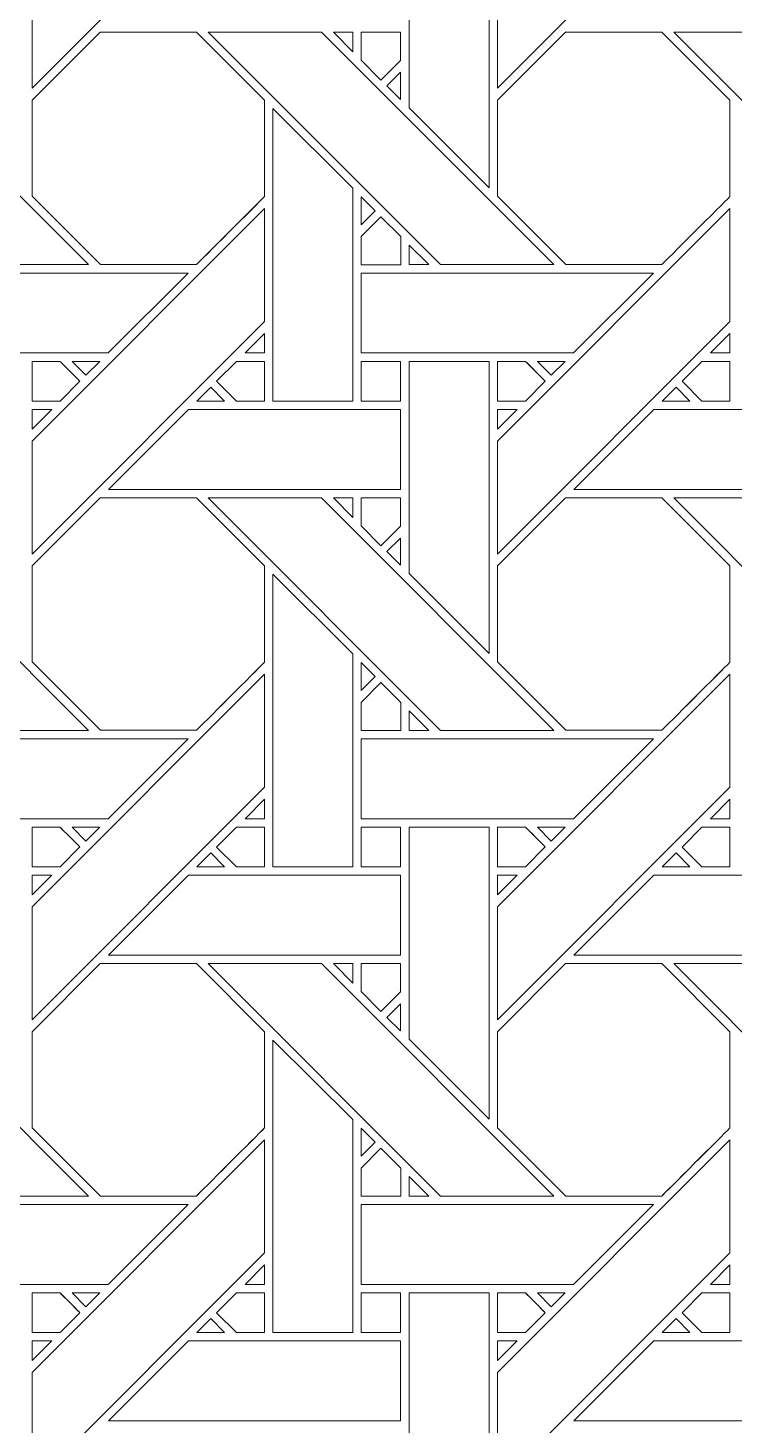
# Model space of a CAD drawing. Header units: inches. Extents: x 6.4 to 18.4, y 3.1 to 15.1.
# Drawn here: x 7.868 to 9.308, y 8.866 to 11.712 of the extents above; entities that cross this region are included whole.
import ezdxf

# ---------------------------------------------------------------- set-up
doc = ezdxf.new("R2010")
doc.units = ezdxf.units.IN
doc.header["$MEASUREMENT"] = 0
doc.layers.add('Design', color=7, linetype='Continuous', lineweight=0)

msp = doc.modelspace()

# ---------------------------------------------------------------- linework, layer by layer
at = {"layer": 'Design'}
for points, knots in [([(18.3821, 15.0948), (18.3821, 15.0948), (6.3829, 15.0948), (6.3829, 15.0948), (6.3829, 15.0948), (6.3829, 3.0948), (6.3829, 3.0948), (6.3829, 3.0948), (18.3829, 3.0948), (18.3829, 3.0948), (18.3829, 3.0948), (18.3829, 15.0948), (18.3829, 15.0948), (18.3829, 15.0948), (18.3821, 15.0948), (18.3821, 15.0948)], [0, 0, 0, 0, 1, 1, 1, 2, 2, 2, 3, 3, 3, 4, 4, 4, 5, 5, 5, 5]), ([(17.6485, 14.3611), (17.6485, 14.3611), (7.1165, 14.3611), (7.1165, 14.3611), (7.1165, 14.3611), (7.1165, 3.8284), (7.1165, 3.8284), (7.1165, 3.8284), (17.6492, 3.8284), (17.6492, 3.8284), (17.6492, 3.8284), (17.6492, 14.3611), (17.6492, 14.3611), (17.6492, 14.3611), (17.6485, 14.3611), (17.6485, 14.3611)], [0, 0, 0, 0, 1, 1, 1, 2, 2, 2, 3, 3, 3, 4, 4, 4, 5, 5, 5, 5]), ([(7.8768, 11.8193), (7.8768, 11.8193), (8.3504, 12.2929), (8.3504, 12.2929), (8.3504, 12.2929), (8.3504, 12.0628), (8.3504, 12.0628), (8.3504, 12.0628), (7.8768, 11.5892), (7.8768, 11.5892), (7.8768, 11.5892), (7.8768, 11.8193), (7.8768, 11.8193)], [0, 0, 0, 0, 1, 1, 1, 2, 2, 2, 3, 3, 3, 4, 4, 4, 4]), ([(8.8255, 11.8193), (8.8255, 11.8193), (9.2992, 12.2929), (9.2992, 12.2929), (9.2992, 12.2929), (9.2992, 12.0628), (9.2992, 12.0628), (9.2992, 12.0628), (8.8255, 11.5892), (8.8255, 11.5892), (8.8255, 11.5892), (8.8255, 11.8193), (8.8255, 11.8193)], [0, 0, 0, 0, 1, 1, 1, 2, 2, 2, 3, 3, 3, 4, 4, 4, 4]), ([(8.8083, 11.9814), (8.8083, 11.9814), (8.8083, 11.3863), (8.8083, 11.3863), (8.8083, 11.3863), (8.6454, 11.5492), (8.6454, 11.5492), (8.6454, 11.5492), (8.6454, 11.9814), (8.6454, 11.9814), (8.6454, 11.9814), (8.8083, 11.9814), (8.8083, 11.9814)], [0, 0, 0, 0, 1, 1, 1, 2, 2, 2, 3, 3, 3, 4, 4, 4, 4]), ([(7.5181, 11.7035), (7.5181, 11.7035), (7.9918, 11.2299), (7.9918, 11.2299), (7.9918, 11.2299), (7.7607, 11.2299), (7.7607, 11.2299), (7.7607, 11.2299), (7.2872, 11.7035), (7.2872, 11.7035), (7.2872, 11.7035), (7.5181, 11.7035), (7.5181, 11.7035)], [0, 0, 0, 0, 1, 1, 1, 2, 2, 2, 3, 3, 3, 4, 4, 4, 4]), ([(8.0154, 11.7035), (8.0154, 11.7035), (8.2116, 11.7035), (8.2116, 11.7035), (8.2116, 11.7035), (8.3504, 11.5648), (8.3504, 11.5648), (8.3504, 11.5648), (8.3504, 11.3686), (8.3504, 11.3686), (8.3326, 11.3507), (8.2207, 11.2389), (8.2117, 11.2299), (8.2117, 11.2299), (8.016, 11.2299), (8.016, 11.2299), (8.016, 11.2299), (7.8767, 11.3691), (7.8767, 11.3691), (7.8767, 11.3691), (7.8767, 11.5648), (7.8767, 11.5648), (7.8767, 11.5648), (8.0154, 11.7035), (8.0154, 11.7035)], [0, 0, 0, 0, 1, 1, 1, 2, 2, 2, 3, 3, 3, 4, 4, 4, 5, 5, 5, 6, 6, 6, 7, 7, 7, 8, 8, 8, 8]), ([(7.8767, 11.5648), (7.8767, 11.5648), (8.0154, 11.7035), (8.0154, 11.7035), (8.0154, 11.7035), (8.2116, 11.7035), (8.2116, 11.7035), (8.2116, 11.7035), (8.3504, 11.5648), (8.3504, 11.5648), (8.3504, 11.5648), (8.3504, 11.3686), (8.3504, 11.3686), (8.3323, 11.3504), (8.2204, 11.2387), (8.2117, 11.2299), (8.2117, 11.2299), (8.016, 11.2299), (8.016, 11.2299), (8.016, 11.2299), (7.8767, 11.3691), (7.8767, 11.3691), (7.8767, 11.3691), (7.8767, 11.5648), (7.8767, 11.5648)], [0, 0, 0, 0, 1, 1, 1, 2, 2, 2, 3, 3, 3, 4, 4, 4, 5, 5, 5, 6, 6, 6, 7, 7, 7, 8, 8, 8, 8]), ([(8.4669, 11.7035), (8.4669, 11.7035), (8.9405, 11.2299), (8.9405, 11.2299), (8.9405, 11.2299), (8.7095, 11.2299), (8.7095, 11.2299), (8.7095, 11.2299), (8.2359, 11.7035), (8.2359, 11.7035), (8.2359, 11.7035), (8.4669, 11.7035), (8.4669, 11.7035)], [0, 0, 0, 0, 1, 1, 1, 2, 2, 2, 3, 3, 3, 4, 4, 4, 4]), ([(8.5304, 11.7035), (8.5304, 11.7035), (8.5304, 11.6637), (8.5304, 11.6637), (8.5304, 11.6637), (8.491, 11.7035), (8.491, 11.7035), (8.491, 11.7035), (8.5304, 11.7035), (8.5304, 11.7035)], [0, 0, 0, 0, 1, 1, 1, 2, 2, 2, 3, 3, 3, 3]), ([(8.6278, 11.7035), (8.6278, 11.7035), (8.6278, 11.6459), (8.6278, 11.6459), (8.6278, 11.6459), (8.5879, 11.606), (8.5879, 11.606), (8.5879, 11.606), (8.5476, 11.6463), (8.5476, 11.6463), (8.5476, 11.6463), (8.5476, 11.7035), (8.5476, 11.7035), (8.5476, 11.7035), (8.6278, 11.7035), (8.6278, 11.7035)], [0, 0, 0, 0, 1, 1, 1, 2, 2, 2, 3, 3, 3, 4, 4, 4, 5, 5, 5, 5]), ([(8.5879, 11.606), (8.5879, 11.606), (8.5476, 11.6463), (8.5476, 11.6463), (8.5476, 11.6463), (8.5476, 11.7035), (8.5476, 11.7035), (8.5476, 11.7035), (8.6278, 11.7035), (8.6278, 11.7035), (8.6278, 11.7035), (8.6278, 11.6459), (8.6278, 11.6459), (8.6278, 11.6459), (8.5879, 11.606), (8.5879, 11.606)], [0, 0, 0, 0, 1, 1, 1, 2, 2, 2, 3, 3, 3, 4, 4, 4, 5, 5, 5, 5]), ([(8.9642, 11.7035), (8.9642, 11.7035), (9.1604, 11.7035), (9.1604, 11.7035), (9.1604, 11.7035), (9.2991, 11.5648), (9.2991, 11.5648), (9.2991, 11.5648), (9.2991, 11.3686), (9.2991, 11.3686), (9.2813, 11.3507), (9.1694, 11.2389), (9.1604, 11.2299), (9.1604, 11.2299), (8.9647, 11.2299), (8.9647, 11.2299), (8.9647, 11.2299), (8.8255, 11.3691), (8.8255, 11.3691), (8.8255, 11.3691), (8.8255, 11.5648), (8.8255, 11.5648), (8.8255, 11.5648), (8.9642, 11.7035), (8.9642, 11.7035)], [0, 0, 0, 0, 1, 1, 1, 2, 2, 2, 3, 3, 3, 4, 4, 4, 5, 5, 5, 6, 6, 6, 7, 7, 7, 8, 8, 8, 8]), ([(8.8255, 11.5648), (8.8255, 11.5648), (8.9642, 11.7035), (8.9642, 11.7035), (8.9642, 11.7035), (9.1604, 11.7035), (9.1604, 11.7035), (9.1604, 11.7035), (9.2991, 11.5648), (9.2991, 11.5648), (9.2991, 11.5648), (9.2991, 11.3686), (9.2991, 11.3686), (9.2813, 11.3507), (9.1694, 11.2389), (9.1604, 11.2299), (9.1604, 11.2299), (8.9647, 11.2299), (8.9647, 11.2299), (8.9647, 11.2299), (8.8255, 11.3691), (8.8255, 11.3691), (8.8255, 11.3691), (8.8255, 11.5648), (8.8255, 11.5648)], [0, 0, 0, 0, 1, 1, 1, 2, 2, 2, 3, 3, 3, 4, 4, 4, 5, 5, 5, 6, 6, 6, 7, 7, 7, 8, 8, 8, 8]), ([(9.4156, 11.7035), (9.4156, 11.7035), (9.8892, 11.2299), (9.8892, 11.2299), (9.8892, 11.2299), (9.6582, 11.2299), (9.6582, 11.2299), (9.6582, 11.2299), (9.1846, 11.7035), (9.1846, 11.7035), (9.1846, 11.7035), (9.4156, 11.7035), (9.4156, 11.7035)], [0, 0, 0, 0, 1, 1, 1, 2, 2, 2, 3, 3, 3, 4, 4, 4, 4]), ([(8.6279, 11.6217), (8.6279, 11.6217), (8.6279, 11.5665), (8.6279, 11.5665), (8.6279, 11.5665), (8.6001, 11.5939), (8.6001, 11.5939), (8.6001, 11.5939), (8.6279, 11.6217), (8.6279, 11.6217)], [0, 0, 0, 0, 1, 1, 1, 2, 2, 2, 3, 3, 3, 3]), ([(8.5303, 11.3856), (8.5303, 11.3856), (8.5303, 10.9519), (8.5303, 10.9519), (8.5303, 10.9519), (8.3676, 10.9519), (8.3676, 10.9519), (8.3676, 10.9519), (8.3676, 11.5477), (8.3676, 11.5477), (8.3676, 11.5477), (8.5303, 11.3856), (8.5303, 11.3856)], [0, 0, 0, 0, 1, 1, 1, 2, 2, 2, 3, 3, 3, 4, 4, 4, 4]), ([(8.5476, 11.3113), (8.5476, 11.3113), (8.5476, 11.3681), (8.5476, 11.3681), (8.5476, 11.3681), (8.5758, 11.3395), (8.5758, 11.3395), (8.5758, 11.3395), (8.5476, 11.3113), (8.5476, 11.3113)], [0, 0, 0, 0, 1, 1, 1, 2, 2, 2, 3, 3, 3, 3]), ([(7.8768, 10.8705), (7.8768, 10.8705), (8.3504, 11.3441), (8.3504, 11.3441), (8.3504, 11.3441), (8.3504, 11.1141), (8.3504, 11.1141), (8.3504, 11.1141), (7.8768, 10.6404), (7.8768, 10.6404), (7.8768, 10.6404), (7.8768, 10.8705), (7.8768, 10.8705)], [0, 0, 0, 0, 1, 1, 1, 2, 2, 2, 3, 3, 3, 4, 4, 4, 4]), ([(8.8255, 10.8705), (8.8255, 10.8705), (9.2992, 11.3441), (9.2992, 11.3441), (9.2992, 11.3441), (9.2992, 11.1141), (9.2992, 11.1141), (9.2992, 11.1141), (8.8255, 10.6404), (8.8255, 10.6404), (8.8255, 10.6404), (8.8255, 10.8705), (8.8255, 10.8705)], [0, 0, 0, 0, 1, 1, 1, 2, 2, 2, 3, 3, 3, 4, 4, 4, 4]), ([(8.5476, 11.2297), (8.5476, 11.2297), (8.5476, 11.2869), (8.5476, 11.2869), (8.5476, 11.2869), (8.5879, 11.3273), (8.5879, 11.3273), (8.5879, 11.3273), (8.6282, 11.287), (8.6282, 11.287), (8.6282, 11.287), (8.6282, 11.2297), (8.6282, 11.2297), (8.6282, 11.2297), (8.5476, 11.2297), (8.5476, 11.2297)], [0, 0, 0, 0, 1, 1, 1, 2, 2, 2, 3, 3, 3, 4, 4, 4, 5, 5, 5, 5]), ([(8.5879, 11.3273), (8.5879, 11.3273), (8.6282, 11.287), (8.6282, 11.287), (8.6282, 11.287), (8.6282, 11.2297), (8.6282, 11.2297), (8.6282, 11.2297), (8.5476, 11.2297), (8.5476, 11.2297), (8.5476, 11.2297), (8.5476, 11.2869), (8.5476, 11.2869), (8.5476, 11.2869), (8.5879, 11.3273), (8.5879, 11.3273)], [0, 0, 0, 0, 1, 1, 1, 2, 2, 2, 3, 3, 3, 4, 4, 4, 5, 5, 5, 5]), ([(8.6455, 11.2299), (8.6455, 11.2299), (8.6455, 11.2697), (8.6455, 11.2697), (8.6455, 11.2697), (8.6853, 11.2299), (8.6853, 11.2299), (8.6853, 11.2299), (8.6455, 11.2299), (8.6455, 11.2299)], [0, 0, 0, 0, 1, 1, 1, 2, 2, 2, 3, 3, 3, 3]), ([(7.5989, 11.0499), (7.5989, 11.0499), (7.5989, 11.2126), (7.5989, 11.2126), (7.5989, 11.2126), (8.1946, 11.2126), (8.1946, 11.2126), (8.1946, 11.2126), (8.0319, 11.0499), (8.0319, 11.0499), (8.0319, 11.0499), (7.5989, 11.0499), (7.5989, 11.0499)], [0, 0, 0, 0, 1, 1, 1, 2, 2, 2, 3, 3, 3, 4, 4, 4, 4]), ([(8.5476, 11.0499), (8.5476, 11.0499), (8.5476, 11.2126), (8.5476, 11.2126), (8.5476, 11.2126), (9.1433, 11.2126), (9.1433, 11.2126), (9.1433, 11.2126), (8.9806, 11.0499), (8.9806, 11.0499), (8.9806, 11.0499), (8.5476, 11.0499), (8.5476, 11.0499)], [0, 0, 0, 0, 1, 1, 1, 2, 2, 2, 3, 3, 3, 4, 4, 4, 4]), ([(8.3107, 11.0499), (8.3107, 11.0499), (8.3504, 11.0897), (8.3504, 11.0897), (8.3504, 11.0897), (8.3504, 11.0499), (8.3504, 11.0499), (8.3504, 11.0499), (8.3107, 11.0499), (8.3107, 11.0499)], [0, 0, 0, 0, 1, 1, 1, 2, 2, 2, 3, 3, 3, 3]), ([(9.2594, 11.0499), (9.2594, 11.0499), (9.2992, 11.0897), (9.2992, 11.0897), (9.2992, 11.0897), (9.2992, 11.0499), (9.2992, 11.0499), (9.2992, 11.0499), (9.2594, 11.0499), (9.2594, 11.0499)], [0, 0, 0, 0, 1, 1, 1, 2, 2, 2, 3, 3, 3, 3]), ([(7.9338, 11.0327), (7.9389, 11.0276), (7.9697, 10.9967), (7.9741, 10.9923), (7.9741, 10.9923), (7.9337, 10.9519), (7.9337, 10.9519), (7.9337, 10.9519), (7.8767, 10.9519), (7.8767, 10.9519), (7.8767, 10.9519), (7.8767, 11.0327), (7.8767, 11.0327), (7.8767, 11.0327), (7.9338, 11.0327), (7.9338, 11.0327)], [0, 0, 0, 0, 1, 1, 1, 2, 2, 2, 3, 3, 3, 4, 4, 4, 5, 5, 5, 5]), ([(7.9741, 10.9923), (7.9741, 10.9923), (7.9337, 10.9519), (7.9337, 10.9519), (7.9337, 10.9519), (7.8767, 10.9519), (7.8767, 10.9519), (7.8767, 10.9519), (7.8767, 11.0327), (7.8767, 11.0327), (7.8767, 11.0327), (7.9338, 11.0327), (7.9338, 11.0327), (7.939, 11.0275), (7.9698, 10.9966), (7.9741, 10.9923)], [0, 0, 0, 0, 1, 1, 1, 2, 2, 2, 3, 3, 3, 4, 4, 4, 5, 5, 5, 5]), ([(7.9582, 11.0326), (7.9582, 11.0326), (8.0146, 11.0326), (8.0146, 11.0326), (8.0146, 11.0326), (7.9864, 11.0045), (7.9864, 11.0045), (7.9864, 11.0045), (7.9582, 11.0326), (7.9582, 11.0326)], [0, 0, 0, 0, 1, 1, 1, 2, 2, 2, 3, 3, 3, 3]), ([(8.2933, 10.9519), (8.2933, 10.9519), (8.2529, 10.9923), (8.2529, 10.9923), (8.2529, 10.9923), (8.2933, 11.0327), (8.2933, 11.0327), (8.2933, 11.0327), (8.3504, 11.0327), (8.3504, 11.0327), (8.3504, 11.0327), (8.3504, 10.9519), (8.3504, 10.9519), (8.3504, 10.9519), (8.2933, 10.9519), (8.2933, 10.9519)], [0, 0, 0, 0, 1, 1, 1, 2, 2, 2, 3, 3, 3, 4, 4, 4, 5, 5, 5, 5]), ([(8.2529, 10.9923), (8.2529, 10.9923), (8.2933, 11.0327), (8.2933, 11.0327), (8.2933, 11.0327), (8.3504, 11.0327), (8.3504, 11.0327), (8.3504, 11.0327), (8.3504, 10.9519), (8.3504, 10.9519), (8.3504, 10.9519), (8.2933, 10.9519), (8.2933, 10.9519), (8.2933, 10.9519), (8.2529, 10.9923), (8.2529, 10.9923)], [0, 0, 0, 0, 1, 1, 1, 2, 2, 2, 3, 3, 3, 4, 4, 4, 5, 5, 5, 5]), ([(8.5476, 10.9519), (8.5476, 10.9519), (8.5476, 11.0327), (8.5476, 11.0327), (8.5476, 11.0327), (8.6278, 11.0327), (8.6278, 11.0327), (8.6278, 11.0327), (8.6278, 10.9519), (8.6278, 10.9519), (8.6278, 10.9519), (8.5476, 10.9519), (8.5476, 10.9519)], [0, 0, 0, 0, 1, 1, 1, 2, 2, 2, 3, 3, 3, 4, 4, 4, 4]), ([(8.5476, 11.0327), (8.5476, 11.0327), (8.6278, 11.0327), (8.6278, 11.0327), (8.6278, 11.0327), (8.6278, 10.9519), (8.6278, 10.9519), (8.6278, 10.9519), (8.5476, 10.9519), (8.5476, 10.9519), (8.5476, 10.9519), (8.5476, 11.0327), (8.5476, 11.0327)], [0, 0, 0, 0, 1, 1, 1, 2, 2, 2, 3, 3, 3, 4, 4, 4, 4]), ([(8.8083, 11.0326), (8.8083, 11.0326), (8.8083, 10.4375), (8.8083, 10.4375), (8.8083, 10.4375), (8.6454, 10.6004), (8.6454, 10.6004), (8.6454, 10.6004), (8.6454, 11.0326), (8.6454, 11.0326), (8.6454, 11.0326), (8.8083, 11.0326), (8.8083, 11.0326)], [0, 0, 0, 0, 1, 1, 1, 2, 2, 2, 3, 3, 3, 4, 4, 4, 4]), ([(8.8825, 11.0327), (8.8877, 11.0276), (8.9184, 10.9967), (8.9228, 10.9923), (8.9228, 10.9923), (8.8824, 10.9519), (8.8824, 10.9519), (8.8824, 10.9519), (8.8255, 10.9519), (8.8255, 10.9519), (8.8255, 10.9519), (8.8255, 11.0327), (8.8255, 11.0327), (8.8255, 11.0327), (8.8825, 11.0327), (8.8825, 11.0327)], [0, 0, 0, 0, 1, 1, 1, 2, 2, 2, 3, 3, 3, 4, 4, 4, 5, 5, 5, 5]), ([(8.9228, 10.9923), (8.9228, 10.9923), (8.8824, 10.9519), (8.8824, 10.9519), (8.8824, 10.9519), (8.8255, 10.9519), (8.8255, 10.9519), (8.8255, 10.9519), (8.8255, 11.0327), (8.8255, 11.0327), (8.8255, 11.0327), (8.8825, 11.0327), (8.8825, 11.0327), (8.8878, 11.0274), (8.9186, 10.9966), (8.9228, 10.9923)], [0, 0, 0, 0, 1, 1, 1, 2, 2, 2, 3, 3, 3, 4, 4, 4, 5, 5, 5, 5]), ([(8.9069, 11.0326), (8.9069, 11.0326), (8.9634, 11.0326), (8.9634, 11.0326), (8.9634, 11.0326), (8.9351, 11.0045), (8.9351, 11.0045), (8.9351, 11.0045), (8.9069, 11.0326), (8.9069, 11.0326)], [0, 0, 0, 0, 1, 1, 1, 2, 2, 2, 3, 3, 3, 3]), ([(9.242, 10.9519), (9.242, 10.9519), (9.2017, 10.9923), (9.2017, 10.9923), (9.2017, 10.9923), (9.2421, 11.0327), (9.2421, 11.0327), (9.2421, 11.0327), (9.2991, 11.0327), (9.2991, 11.0327), (9.2991, 11.0327), (9.2991, 10.9519), (9.2991, 10.9519), (9.2991, 10.9519), (9.242, 10.9519), (9.242, 10.9519)], [0, 0, 0, 0, 1, 1, 1, 2, 2, 2, 3, 3, 3, 4, 4, 4, 5, 5, 5, 5]), ([(9.2017, 10.9923), (9.2017, 10.9923), (9.2421, 11.0327), (9.2421, 11.0327), (9.2421, 11.0327), (9.2991, 11.0327), (9.2991, 11.0327), (9.2991, 11.0327), (9.2991, 10.9519), (9.2991, 10.9519), (9.2991, 10.9519), (9.242, 10.9519), (9.242, 10.9519), (9.242, 10.9519), (9.2017, 10.9923), (9.2017, 10.9923)], [0, 0, 0, 0, 1, 1, 1, 2, 2, 2, 3, 3, 3, 4, 4, 4, 5, 5, 5, 5]), ([(8.2691, 10.9519), (8.2691, 10.9519), (8.2126, 10.9519), (8.2126, 10.9519), (8.2126, 10.9519), (8.2408, 10.9801), (8.2408, 10.9801), (8.2408, 10.9801), (8.2691, 10.9519), (8.2691, 10.9519)], [0, 0, 0, 0, 1, 1, 1, 2, 2, 2, 3, 3, 3, 3]), ([(9.2178, 10.9519), (9.2178, 10.9519), (9.1613, 10.9519), (9.1613, 10.9519), (9.1613, 10.9519), (9.1896, 10.9801), (9.1896, 10.9801), (9.1896, 10.9801), (9.2178, 10.9519), (9.2178, 10.9519)], [0, 0, 0, 0, 1, 1, 1, 2, 2, 2, 3, 3, 3, 3]), ([(7.9166, 10.9347), (7.9166, 10.9347), (7.8768, 10.8949), (7.8768, 10.8949), (7.8768, 10.8949), (7.8768, 10.9347), (7.8768, 10.9347), (7.8768, 10.9347), (7.9166, 10.9347), (7.9166, 10.9347)], [0, 0, 0, 0, 1, 1, 1, 2, 2, 2, 3, 3, 3, 3]), ([(8.1954, 10.9347), (8.1954, 10.9347), (8.6279, 10.9347), (8.6279, 10.9347), (8.6279, 10.9347), (8.6279, 10.7719), (8.6279, 10.7719), (8.6279, 10.7719), (8.0326, 10.7719), (8.0326, 10.7719), (8.0326, 10.7719), (8.1954, 10.9347), (8.1954, 10.9347)], [0, 0, 0, 0, 1, 1, 1, 2, 2, 2, 3, 3, 3, 4, 4, 4, 4]), ([(8.8653, 10.9347), (8.8653, 10.9347), (8.8255, 10.8949), (8.8255, 10.8949), (8.8255, 10.8949), (8.8255, 10.9347), (8.8255, 10.9347), (8.8255, 10.9347), (8.8653, 10.9347), (8.8653, 10.9347)], [0, 0, 0, 0, 1, 1, 1, 2, 2, 2, 3, 3, 3, 3]), ([(9.1442, 10.9347), (9.1442, 10.9347), (9.5766, 10.9347), (9.5766, 10.9347), (9.5766, 10.9347), (9.5766, 10.7719), (9.5766, 10.7719), (9.5766, 10.7719), (8.9813, 10.7719), (8.9813, 10.7719), (8.9813, 10.7719), (9.1442, 10.9347), (9.1442, 10.9347)], [0, 0, 0, 0, 1, 1, 1, 2, 2, 2, 3, 3, 3, 4, 4, 4, 4]), ([(7.5181, 10.7548), (7.5181, 10.7548), (7.9918, 10.2811), (7.9918, 10.2811), (7.9918, 10.2811), (7.7607, 10.2811), (7.7607, 10.2811), (7.7607, 10.2811), (7.2872, 10.7548), (7.2872, 10.7548), (7.2872, 10.7548), (7.5181, 10.7548), (7.5181, 10.7548)], [0, 0, 0, 0, 1, 1, 1, 2, 2, 2, 3, 3, 3, 4, 4, 4, 4]), ([(8.0154, 10.7548), (8.0154, 10.7548), (8.2116, 10.7548), (8.2116, 10.7548), (8.2116, 10.7548), (8.3504, 10.6161), (8.3504, 10.6161), (8.3504, 10.6161), (8.3504, 10.4199), (8.3504, 10.4199), (8.3326, 10.4019), (8.2207, 10.2902), (8.2117, 10.2812), (8.2117, 10.2812), (8.016, 10.2812), (8.016, 10.2812), (8.016, 10.2812), (7.8767, 10.4204), (7.8767, 10.4204), (7.8767, 10.4204), (7.8767, 10.6161), (7.8767, 10.6161), (7.8767, 10.6161), (8.0154, 10.7548), (8.0154, 10.7548)], [0, 0, 0, 0, 1, 1, 1, 2, 2, 2, 3, 3, 3, 4, 4, 4, 5, 5, 5, 6, 6, 6, 7, 7, 7, 8, 8, 8, 8]), ([(7.8767, 10.6161), (7.8767, 10.6161), (8.0154, 10.7548), (8.0154, 10.7548), (8.0154, 10.7548), (8.2116, 10.7548), (8.2116, 10.7548), (8.2116, 10.7548), (8.3504, 10.6161), (8.3504, 10.6161), (8.3504, 10.6161), (8.3504, 10.4199), (8.3504, 10.4199), (8.3325, 10.4019), (8.2206, 10.2901), (8.2117, 10.2812), (8.2117, 10.2812), (8.016, 10.2812), (8.016, 10.2812), (8.016, 10.2812), (7.8767, 10.4204), (7.8767, 10.4204), (7.8767, 10.4204), (7.8767, 10.6161), (7.8767, 10.6161)], [0, 0, 0, 0, 1, 1, 1, 2, 2, 2, 3, 3, 3, 4, 4, 4, 5, 5, 5, 6, 6, 6, 7, 7, 7, 8, 8, 8, 8]), ([(8.4669, 10.7548), (8.4669, 10.7548), (8.9405, 10.2811), (8.9405, 10.2811), (8.9405, 10.2811), (8.7095, 10.2811), (8.7095, 10.2811), (8.7095, 10.2811), (8.2359, 10.7548), (8.2359, 10.7548), (8.2359, 10.7548), (8.4669, 10.7548), (8.4669, 10.7548)], [0, 0, 0, 0, 1, 1, 1, 2, 2, 2, 3, 3, 3, 4, 4, 4, 4]), ([(8.5304, 10.7548), (8.5304, 10.7548), (8.5304, 10.715), (8.5304, 10.715), (8.5304, 10.715), (8.491, 10.7548), (8.491, 10.7548), (8.491, 10.7548), (8.5304, 10.7548), (8.5304, 10.7548)], [0, 0, 0, 0, 1, 1, 1, 2, 2, 2, 3, 3, 3, 3]), ([(8.6278, 10.7548), (8.6278, 10.7548), (8.6278, 10.6972), (8.6278, 10.6972), (8.6278, 10.6972), (8.5879, 10.6573), (8.5879, 10.6573), (8.5879, 10.6573), (8.5476, 10.6976), (8.5476, 10.6976), (8.5476, 10.6976), (8.5476, 10.7548), (8.5476, 10.7548), (8.5476, 10.7548), (8.6278, 10.7548), (8.6278, 10.7548)], [0, 0, 0, 0, 1, 1, 1, 2, 2, 2, 3, 3, 3, 4, 4, 4, 5, 5, 5, 5]), ([(8.5879, 10.6573), (8.5879, 10.6573), (8.5476, 10.6976), (8.5476, 10.6976), (8.5476, 10.6976), (8.5476, 10.7548), (8.5476, 10.7548), (8.5476, 10.7548), (8.6278, 10.7548), (8.6278, 10.7548), (8.6278, 10.7548), (8.6278, 10.6972), (8.6278, 10.6972), (8.6278, 10.6972), (8.5879, 10.6573), (8.5879, 10.6573)], [0, 0, 0, 0, 1, 1, 1, 2, 2, 2, 3, 3, 3, 4, 4, 4, 5, 5, 5, 5]), ([(8.9642, 10.7548), (8.9642, 10.7548), (9.1604, 10.7548), (9.1604, 10.7548), (9.1604, 10.7548), (9.2991, 10.6161), (9.2991, 10.6161), (9.2991, 10.6161), (9.2991, 10.4199), (9.2991, 10.4199), (9.2813, 10.4019), (9.1694, 10.2902), (9.1604, 10.2812), (9.1604, 10.2812), (8.9647, 10.2812), (8.9647, 10.2812), (8.9647, 10.2812), (8.8255, 10.4204), (8.8255, 10.4204), (8.8255, 10.4204), (8.8255, 10.6161), (8.8255, 10.6161), (8.8255, 10.6161), (8.9642, 10.7548), (8.9642, 10.7548)], [0, 0, 0, 0, 1, 1, 1, 2, 2, 2, 3, 3, 3, 4, 4, 4, 5, 5, 5, 6, 6, 6, 7, 7, 7, 8, 8, 8, 8]), ([(8.8255, 10.6161), (8.8255, 10.6161), (8.9642, 10.7548), (8.9642, 10.7548), (8.9642, 10.7548), (9.1604, 10.7548), (9.1604, 10.7548), (9.1604, 10.7548), (9.2991, 10.6161), (9.2991, 10.6161), (9.2991, 10.6161), (9.2991, 10.4199), (9.2991, 10.4199), (9.2811, 10.4017), (9.1692, 10.29), (9.1604, 10.2812), (9.1604, 10.2812), (8.9647, 10.2812), (8.9647, 10.2812), (8.9647, 10.2812), (8.8255, 10.4204), (8.8255, 10.4204), (8.8255, 10.4204), (8.8255, 10.6161), (8.8255, 10.6161)], [0, 0, 0, 0, 1, 1, 1, 2, 2, 2, 3, 3, 3, 4, 4, 4, 5, 5, 5, 6, 6, 6, 7, 7, 7, 8, 8, 8, 8]), ([(9.4156, 10.7548), (9.4156, 10.7548), (9.8892, 10.2811), (9.8892, 10.2811), (9.8892, 10.2811), (9.6582, 10.2811), (9.6582, 10.2811), (9.6582, 10.2811), (9.1846, 10.7548), (9.1846, 10.7548), (9.1846, 10.7548), (9.4156, 10.7548), (9.4156, 10.7548)], [0, 0, 0, 0, 1, 1, 1, 2, 2, 2, 3, 3, 3, 4, 4, 4, 4]), ([(8.6279, 10.6729), (8.6279, 10.6729), (8.6279, 10.6178), (8.6279, 10.6178), (8.6279, 10.6178), (8.6001, 10.6452), (8.6001, 10.6452), (8.6001, 10.6452), (8.6279, 10.6729), (8.6279, 10.6729)], [0, 0, 0, 0, 1, 1, 1, 2, 2, 2, 3, 3, 3, 3]), ([(8.5303, 10.4368), (8.5303, 10.4368), (8.5303, 10.0031), (8.5303, 10.0031), (8.5303, 10.0031), (8.3676, 10.0031), (8.3676, 10.0031), (8.3676, 10.0031), (8.3676, 10.599), (8.3676, 10.599), (8.3676, 10.599), (8.5303, 10.4368), (8.5303, 10.4368)], [0, 0, 0, 0, 1, 1, 1, 2, 2, 2, 3, 3, 3, 4, 4, 4, 4]), ([(8.5476, 10.3626), (8.5476, 10.3626), (8.5476, 10.4193), (8.5476, 10.4193), (8.5476, 10.4193), (8.5758, 10.3908), (8.5758, 10.3908), (8.5758, 10.3908), (8.5476, 10.3626), (8.5476, 10.3626)], [0, 0, 0, 0, 1, 1, 1, 2, 2, 2, 3, 3, 3, 3]), ([(7.8768, 9.9218), (7.8768, 9.9218), (8.3504, 10.3954), (8.3504, 10.3954), (8.3504, 10.3954), (8.3504, 10.1654), (8.3504, 10.1654), (8.3504, 10.1654), (7.8768, 9.6917), (7.8768, 9.6917), (7.8768, 9.6917), (7.8768, 9.9218), (7.8768, 9.9218)], [0, 0, 0, 0, 1, 1, 1, 2, 2, 2, 3, 3, 3, 4, 4, 4, 4]), ([(8.8255, 9.9218), (8.8255, 9.9218), (9.2992, 10.3954), (9.2992, 10.3954), (9.2992, 10.3954), (9.2992, 10.1654), (9.2992, 10.1654), (9.2992, 10.1654), (8.8255, 9.6917), (8.8255, 9.6917), (8.8255, 9.6917), (8.8255, 9.9218), (8.8255, 9.9218)], [0, 0, 0, 0, 1, 1, 1, 2, 2, 2, 3, 3, 3, 4, 4, 4, 4]), ([(8.5476, 10.2809), (8.5476, 10.2809), (8.5476, 10.3382), (8.5476, 10.3382), (8.5476, 10.3382), (8.5879, 10.3785), (8.5879, 10.3785), (8.5879, 10.3785), (8.6282, 10.3382), (8.6282, 10.3382), (8.6282, 10.3382), (8.6282, 10.2809), (8.6282, 10.2809), (8.6282, 10.2809), (8.5476, 10.2809), (8.5476, 10.2809)], [0, 0, 0, 0, 1, 1, 1, 2, 2, 2, 3, 3, 3, 4, 4, 4, 5, 5, 5, 5]), ([(8.5879, 10.3785), (8.5879, 10.3785), (8.6282, 10.3382), (8.6282, 10.3382), (8.6282, 10.3382), (8.6282, 10.2809), (8.6282, 10.2809), (8.6282, 10.2809), (8.5476, 10.2809), (8.5476, 10.2809), (8.5476, 10.2809), (8.5476, 10.3382), (8.5476, 10.3382), (8.5476, 10.3382), (8.5879, 10.3785), (8.5879, 10.3785)], [0, 0, 0, 0, 1, 1, 1, 2, 2, 2, 3, 3, 3, 4, 4, 4, 5, 5, 5, 5]), ([(8.6455, 10.2811), (8.6455, 10.2811), (8.6455, 10.3209), (8.6455, 10.3209), (8.6455, 10.3209), (8.6853, 10.2811), (8.6853, 10.2811), (8.6853, 10.2811), (8.6455, 10.2811), (8.6455, 10.2811)], [0, 0, 0, 0, 1, 1, 1, 2, 2, 2, 3, 3, 3, 3]), ([(7.5989, 10.1012), (7.5989, 10.1012), (7.5989, 10.2639), (7.5989, 10.2639), (7.5989, 10.2639), (8.1946, 10.2639), (8.1946, 10.2639), (8.1946, 10.2639), (8.0319, 10.1012), (8.0319, 10.1012), (8.0319, 10.1012), (7.5989, 10.1012), (7.5989, 10.1012)], [0, 0, 0, 0, 1, 1, 1, 2, 2, 2, 3, 3, 3, 4, 4, 4, 4]), ([(8.5476, 10.1012), (8.5476, 10.1012), (8.5476, 10.2639), (8.5476, 10.2639), (8.5476, 10.2639), (9.1433, 10.2639), (9.1433, 10.2639), (9.1433, 10.2639), (8.9806, 10.1012), (8.9806, 10.1012), (8.9806, 10.1012), (8.5476, 10.1012), (8.5476, 10.1012)], [0, 0, 0, 0, 1, 1, 1, 2, 2, 2, 3, 3, 3, 4, 4, 4, 4]), ([(8.3107, 10.1012), (8.3107, 10.1012), (8.3504, 10.141), (8.3504, 10.141), (8.3504, 10.141), (8.3504, 10.1012), (8.3504, 10.1012), (8.3504, 10.1012), (8.3107, 10.1012), (8.3107, 10.1012)], [0, 0, 0, 0, 1, 1, 1, 2, 2, 2, 3, 3, 3, 3]), ([(9.2594, 10.1012), (9.2594, 10.1012), (9.2992, 10.141), (9.2992, 10.141), (9.2992, 10.141), (9.2992, 10.1012), (9.2992, 10.1012), (9.2992, 10.1012), (9.2594, 10.1012), (9.2594, 10.1012)], [0, 0, 0, 0, 1, 1, 1, 2, 2, 2, 3, 3, 3, 3]), ([(7.9338, 10.0839), (7.9389, 10.0788), (7.9697, 10.048), (7.9741, 10.0436), (7.9741, 10.0436), (7.9337, 10.0032), (7.9337, 10.0032), (7.9337, 10.0032), (7.8767, 10.0032), (7.8767, 10.0032), (7.8767, 10.0032), (7.8767, 10.0839), (7.8767, 10.0839), (7.8767, 10.0839), (7.9338, 10.0839), (7.9338, 10.0839)], [0, 0, 0, 0, 1, 1, 1, 2, 2, 2, 3, 3, 3, 4, 4, 4, 5, 5, 5, 5]), ([(7.9741, 10.0436), (7.9741, 10.0436), (7.9337, 10.0032), (7.9337, 10.0032), (7.9337, 10.0032), (7.8767, 10.0032), (7.8767, 10.0032), (7.8767, 10.0032), (7.8767, 10.0839), (7.8767, 10.0839), (7.8767, 10.0839), (7.9338, 10.0839), (7.9338, 10.0839), (7.939, 10.0787), (7.9698, 10.0479), (7.9741, 10.0436)], [0, 0, 0, 0, 1, 1, 1, 2, 2, 2, 3, 3, 3, 4, 4, 4, 5, 5, 5, 5]), ([(7.9582, 10.0839), (7.9582, 10.0839), (8.0146, 10.0839), (8.0146, 10.0839), (8.0146, 10.0839), (7.9864, 10.0557), (7.9864, 10.0557), (7.9864, 10.0557), (7.9582, 10.0839), (7.9582, 10.0839)], [0, 0, 0, 0, 1, 1, 1, 2, 2, 2, 3, 3, 3, 3]), ([(8.2933, 10.0031), (8.2933, 10.0031), (8.2529, 10.0435), (8.2529, 10.0435), (8.2529, 10.0435), (8.2933, 10.084), (8.2933, 10.084), (8.2933, 10.084), (8.3504, 10.084), (8.3504, 10.084), (8.3504, 10.084), (8.3504, 10.0031), (8.3504, 10.0031), (8.3504, 10.0031), (8.2933, 10.0031), (8.2933, 10.0031)], [0, 0, 0, 0, 1, 1, 1, 2, 2, 2, 3, 3, 3, 4, 4, 4, 5, 5, 5, 5]), ([(8.2529, 10.0435), (8.2529, 10.0435), (8.2933, 10.084), (8.2933, 10.084), (8.2933, 10.084), (8.3504, 10.084), (8.3504, 10.084), (8.3504, 10.084), (8.3504, 10.0031), (8.3504, 10.0031), (8.3504, 10.0031), (8.2933, 10.0031), (8.2933, 10.0031), (8.2933, 10.0031), (8.2529, 10.0435), (8.2529, 10.0435)], [0, 0, 0, 0, 1, 1, 1, 2, 2, 2, 3, 3, 3, 4, 4, 4, 5, 5, 5, 5]), ([(8.5476, 10.0031), (8.5476, 10.0031), (8.5476, 10.0839), (8.5476, 10.0839), (8.5476, 10.0839), (8.6278, 10.0839), (8.6278, 10.0839), (8.6278, 10.0839), (8.6278, 10.0031), (8.6278, 10.0031), (8.6278, 10.0031), (8.5476, 10.0031), (8.5476, 10.0031)], [0, 0, 0, 0, 1, 1, 1, 2, 2, 2, 3, 3, 3, 4, 4, 4, 4]), ([(8.5476, 10.0839), (8.5476, 10.0839), (8.6278, 10.0839), (8.6278, 10.0839), (8.6278, 10.0839), (8.6278, 10.0031), (8.6278, 10.0031), (8.6278, 10.0031), (8.5476, 10.0031), (8.5476, 10.0031), (8.5476, 10.0031), (8.5476, 10.0839), (8.5476, 10.0839)], [0, 0, 0, 0, 1, 1, 1, 2, 2, 2, 3, 3, 3, 4, 4, 4, 4]), ([(8.8083, 10.0839), (8.8083, 10.0839), (8.8083, 9.4888), (8.8083, 9.4888), (8.8083, 9.4888), (8.6454, 9.6517), (8.6454, 9.6517), (8.6454, 9.6517), (8.6454, 10.0839), (8.6454, 10.0839), (8.6454, 10.0839), (8.8083, 10.0839), (8.8083, 10.0839)], [0, 0, 0, 0, 1, 1, 1, 2, 2, 2, 3, 3, 3, 4, 4, 4, 4]), ([(8.8825, 10.0839), (8.8877, 10.0788), (8.9184, 10.048), (8.9228, 10.0436), (8.9228, 10.0436), (8.8824, 10.0032), (8.8824, 10.0032), (8.8824, 10.0032), (8.8255, 10.0032), (8.8255, 10.0032), (8.8255, 10.0032), (8.8255, 10.0839), (8.8255, 10.0839), (8.8255, 10.0839), (8.8825, 10.0839), (8.8825, 10.0839)], [0, 0, 0, 0, 1, 1, 1, 2, 2, 2, 3, 3, 3, 4, 4, 4, 5, 5, 5, 5]), ([(8.9228, 10.0436), (8.9228, 10.0436), (8.8824, 10.0032), (8.8824, 10.0032), (8.8824, 10.0032), (8.8255, 10.0032), (8.8255, 10.0032), (8.8255, 10.0032), (8.8255, 10.0839), (8.8255, 10.0839), (8.8255, 10.0839), (8.8825, 10.0839), (8.8825, 10.0839), (8.8878, 10.0787), (8.9186, 10.0479), (8.9228, 10.0436)], [0, 0, 0, 0, 1, 1, 1, 2, 2, 2, 3, 3, 3, 4, 4, 4, 5, 5, 5, 5]), ([(8.9069, 10.0839), (8.9069, 10.0839), (8.9634, 10.0839), (8.9634, 10.0839), (8.9634, 10.0839), (8.9351, 10.0557), (8.9351, 10.0557), (8.9351, 10.0557), (8.9069, 10.0839), (8.9069, 10.0839)], [0, 0, 0, 0, 1, 1, 1, 2, 2, 2, 3, 3, 3, 3]), ([(9.242, 10.0031), (9.242, 10.0031), (9.2017, 10.0435), (9.2017, 10.0435), (9.2017, 10.0435), (9.2421, 10.084), (9.2421, 10.084), (9.2421, 10.084), (9.2991, 10.084), (9.2991, 10.084), (9.2991, 10.084), (9.2991, 10.0031), (9.2991, 10.0031), (9.2991, 10.0031), (9.242, 10.0031), (9.242, 10.0031)], [0, 0, 0, 0, 1, 1, 1, 2, 2, 2, 3, 3, 3, 4, 4, 4, 5, 5, 5, 5]), ([(9.2017, 10.0435), (9.2017, 10.0435), (9.2421, 10.084), (9.2421, 10.084), (9.2421, 10.084), (9.2991, 10.084), (9.2991, 10.084), (9.2991, 10.084), (9.2991, 10.0031), (9.2991, 10.0031), (9.2991, 10.0031), (9.242, 10.0031), (9.242, 10.0031), (9.242, 10.0031), (9.2017, 10.0435), (9.2017, 10.0435)], [0, 0, 0, 0, 1, 1, 1, 2, 2, 2, 3, 3, 3, 4, 4, 4, 5, 5, 5, 5]), ([(8.2691, 10.0031), (8.2691, 10.0031), (8.2126, 10.0031), (8.2126, 10.0031), (8.2126, 10.0031), (8.2408, 10.0314), (8.2408, 10.0314), (8.2408, 10.0314), (8.2691, 10.0031), (8.2691, 10.0031)], [0, 0, 0, 0, 1, 1, 1, 2, 2, 2, 3, 3, 3, 3]), ([(9.2178, 10.0031), (9.2178, 10.0031), (9.1613, 10.0031), (9.1613, 10.0031), (9.1613, 10.0031), (9.1896, 10.0314), (9.1896, 10.0314), (9.1896, 10.0314), (9.2178, 10.0031), (9.2178, 10.0031)], [0, 0, 0, 0, 1, 1, 1, 2, 2, 2, 3, 3, 3, 3]), ([(7.9166, 9.986), (7.9166, 9.986), (7.8768, 9.9462), (7.8768, 9.9462), (7.8768, 9.9462), (7.8768, 9.986), (7.8768, 9.986), (7.8768, 9.986), (7.9166, 9.986), (7.9166, 9.986)], [0, 0, 0, 0, 1, 1, 1, 2, 2, 2, 3, 3, 3, 3]), ([(8.1954, 9.986), (8.1954, 9.986), (8.6279, 9.986), (8.6279, 9.986), (8.6279, 9.986), (8.6279, 9.8232), (8.6279, 9.8232), (8.6279, 9.8232), (8.0326, 9.8232), (8.0326, 9.8232), (8.0326, 9.8232), (8.1954, 9.986), (8.1954, 9.986)], [0, 0, 0, 0, 1, 1, 1, 2, 2, 2, 3, 3, 3, 4, 4, 4, 4]), ([(8.8653, 9.986), (8.8653, 9.986), (8.8255, 9.9462), (8.8255, 9.9462), (8.8255, 9.9462), (8.8255, 9.986), (8.8255, 9.986), (8.8255, 9.986), (8.8653, 9.986), (8.8653, 9.986)], [0, 0, 0, 0, 1, 1, 1, 2, 2, 2, 3, 3, 3, 3]), ([(9.1442, 9.986), (9.1442, 9.986), (9.5766, 9.986), (9.5766, 9.986), (9.5766, 9.986), (9.5766, 9.8232), (9.5766, 9.8232), (9.5766, 9.8232), (8.9813, 9.8232), (8.9813, 9.8232), (8.9813, 9.8232), (9.1442, 9.986), (9.1442, 9.986)], [0, 0, 0, 0, 1, 1, 1, 2, 2, 2, 3, 3, 3, 4, 4, 4, 4]), ([(7.5181, 9.8061), (7.5181, 9.8061), (7.9918, 9.3324), (7.9918, 9.3324), (7.9918, 9.3324), (7.7607, 9.3324), (7.7607, 9.3324), (7.7607, 9.3324), (7.2872, 9.8061), (7.2872, 9.8061), (7.2872, 9.8061), (7.5181, 9.8061), (7.5181, 9.8061)], [0, 0, 0, 0, 1, 1, 1, 2, 2, 2, 3, 3, 3, 4, 4, 4, 4]), ([(8.0154, 9.8061), (8.0154, 9.8061), (8.2116, 9.8061), (8.2116, 9.8061), (8.2116, 9.8061), (8.3504, 9.6673), (8.3504, 9.6673), (8.3504, 9.6673), (8.3504, 9.4711), (8.3504, 9.4711), (8.3326, 9.4532), (8.2207, 9.3414), (8.2117, 9.3324), (8.2117, 9.3324), (8.016, 9.3324), (8.016, 9.3324), (8.016, 9.3324), (7.8767, 9.4717), (7.8767, 9.4717), (7.8767, 9.4717), (7.8767, 9.6673), (7.8767, 9.6673), (7.8767, 9.6673), (8.0154, 9.8061), (8.0154, 9.8061)], [0, 0, 0, 0, 1, 1, 1, 2, 2, 2, 3, 3, 3, 4, 4, 4, 5, 5, 5, 6, 6, 6, 7, 7, 7, 8, 8, 8, 8]), ([(7.8767, 9.6673), (7.8767, 9.6673), (8.0154, 9.8061), (8.0154, 9.8061), (8.0154, 9.8061), (8.2116, 9.8061), (8.2116, 9.8061), (8.2116, 9.8061), (8.3504, 9.6673), (8.3504, 9.6673), (8.3504, 9.6673), (8.3504, 9.4711), (8.3504, 9.4711), (8.3328, 9.4534), (8.2208, 9.3416), (8.2117, 9.3324), (8.2117, 9.3324), (8.016, 9.3324), (8.016, 9.3324), (8.016, 9.3324), (7.8767, 9.4717), (7.8767, 9.4717), (7.8767, 9.4717), (7.8767, 9.6673), (7.8767, 9.6673)], [0, 0, 0, 0, 1, 1, 1, 2, 2, 2, 3, 3, 3, 4, 4, 4, 5, 5, 5, 6, 6, 6, 7, 7, 7, 8, 8, 8, 8]), ([(8.4669, 9.8061), (8.4669, 9.8061), (8.9405, 9.3324), (8.9405, 9.3324), (8.9405, 9.3324), (8.7095, 9.3324), (8.7095, 9.3324), (8.7095, 9.3324), (8.2359, 9.8061), (8.2359, 9.8061), (8.2359, 9.8061), (8.4669, 9.8061), (8.4669, 9.8061)], [0, 0, 0, 0, 1, 1, 1, 2, 2, 2, 3, 3, 3, 4, 4, 4, 4]), ([(8.5304, 9.8061), (8.5304, 9.8061), (8.5304, 9.7662), (8.5304, 9.7662), (8.5304, 9.7662), (8.491, 9.8061), (8.491, 9.8061), (8.491, 9.8061), (8.5304, 9.8061), (8.5304, 9.8061)], [0, 0, 0, 0, 1, 1, 1, 2, 2, 2, 3, 3, 3, 3]), ([(8.6278, 9.8061), (8.6278, 9.8061), (8.6278, 9.7485), (8.6278, 9.7485), (8.6278, 9.7485), (8.5879, 9.7085), (8.5879, 9.7085), (8.5879, 9.7085), (8.5476, 9.7489), (8.5476, 9.7489), (8.5476, 9.7489), (8.5476, 9.8061), (8.5476, 9.8061), (8.5476, 9.8061), (8.6278, 9.8061), (8.6278, 9.8061)], [0, 0, 0, 0, 1, 1, 1, 2, 2, 2, 3, 3, 3, 4, 4, 4, 5, 5, 5, 5]), ([(8.5879, 9.7085), (8.5879, 9.7085), (8.5476, 9.7489), (8.5476, 9.7489), (8.5476, 9.7489), (8.5476, 9.8061), (8.5476, 9.8061), (8.5476, 9.8061), (8.6278, 9.8061), (8.6278, 9.8061), (8.6278, 9.8061), (8.6278, 9.7485), (8.6278, 9.7485), (8.6278, 9.7485), (8.5879, 9.7085), (8.5879, 9.7085)], [0, 0, 0, 0, 1, 1, 1, 2, 2, 2, 3, 3, 3, 4, 4, 4, 5, 5, 5, 5]), ([(8.9642, 9.8061), (8.9642, 9.8061), (9.1604, 9.8061), (9.1604, 9.8061), (9.1604, 9.8061), (9.2991, 9.6673), (9.2991, 9.6673), (9.2991, 9.6673), (9.2991, 9.4711), (9.2991, 9.4711), (9.2813, 9.4532), (9.1694, 9.3414), (9.1604, 9.3324), (9.1604, 9.3324), (8.9647, 9.3324), (8.9647, 9.3324), (8.9647, 9.3324), (8.8255, 9.4717), (8.8255, 9.4717), (8.8255, 9.4717), (8.8255, 9.6673), (8.8255, 9.6673), (8.8255, 9.6673), (8.9642, 9.8061), (8.9642, 9.8061)], [0, 0, 0, 0, 1, 1, 1, 2, 2, 2, 3, 3, 3, 4, 4, 4, 5, 5, 5, 6, 6, 6, 7, 7, 7, 8, 8, 8, 8]), ([(8.8255, 9.6673), (8.8255, 9.6673), (8.9642, 9.8061), (8.9642, 9.8061), (8.9642, 9.8061), (9.1604, 9.8061), (9.1604, 9.8061), (9.1604, 9.8061), (9.2991, 9.6673), (9.2991, 9.6673), (9.2991, 9.6673), (9.2991, 9.4711), (9.2991, 9.4711), (9.2814, 9.4533), (9.1695, 9.3415), (9.1604, 9.3324), (9.1604, 9.3324), (8.9647, 9.3324), (8.9647, 9.3324), (8.9647, 9.3324), (8.8255, 9.4717), (8.8255, 9.4717), (8.8255, 9.4717), (8.8255, 9.6673), (8.8255, 9.6673)], [0, 0, 0, 0, 1, 1, 1, 2, 2, 2, 3, 3, 3, 4, 4, 4, 5, 5, 5, 6, 6, 6, 7, 7, 7, 8, 8, 8, 8]), ([(9.4156, 9.8061), (9.4156, 9.8061), (9.8892, 9.3324), (9.8892, 9.3324), (9.8892, 9.3324), (9.6582, 9.3324), (9.6582, 9.3324), (9.6582, 9.3324), (9.1846, 9.8061), (9.1846, 9.8061), (9.1846, 9.8061), (9.4156, 9.8061), (9.4156, 9.8061)], [0, 0, 0, 0, 1, 1, 1, 2, 2, 2, 3, 3, 3, 4, 4, 4, 4]), ([(8.6279, 9.7242), (8.6279, 9.7242), (8.6279, 9.6691), (8.6279, 9.6691), (8.6279, 9.6691), (8.6001, 9.6964), (8.6001, 9.6964), (8.6001, 9.6964), (8.6279, 9.7242), (8.6279, 9.7242)], [0, 0, 0, 0, 1, 1, 1, 2, 2, 2, 3, 3, 3, 3]), ([(8.5303, 9.4881), (8.5303, 9.4881), (8.5303, 9.0544), (8.5303, 9.0544), (8.5303, 9.0544), (8.3676, 9.0544), (8.3676, 9.0544), (8.3676, 9.0544), (8.3676, 9.6502), (8.3676, 9.6502), (8.3676, 9.6502), (8.5303, 9.4881), (8.5303, 9.4881)], [0, 0, 0, 0, 1, 1, 1, 2, 2, 2, 3, 3, 3, 4, 4, 4, 4]), ([(8.5476, 9.4138), (8.5476, 9.4138), (8.5476, 9.4706), (8.5476, 9.4706), (8.5476, 9.4706), (8.5758, 9.442), (8.5758, 9.442), (8.5758, 9.442), (8.5476, 9.4138), (8.5476, 9.4138)], [0, 0, 0, 0, 1, 1, 1, 2, 2, 2, 3, 3, 3, 3]), ([(7.8768, 8.9731), (7.8768, 8.9731), (8.3504, 9.4467), (8.3504, 9.4467), (8.3504, 9.4467), (8.3504, 9.2166), (8.3504, 9.2166), (8.3504, 9.2166), (7.8768, 8.743), (7.8768, 8.743), (7.8768, 8.743), (7.8768, 8.9731), (7.8768, 8.9731)], [0, 0, 0, 0, 1, 1, 1, 2, 2, 2, 3, 3, 3, 4, 4, 4, 4]), ([(8.5476, 9.3322), (8.5476, 9.3322), (8.5476, 9.3895), (8.5476, 9.3895), (8.5476, 9.3895), (8.5879, 9.4298), (8.5879, 9.4298), (8.5879, 9.4298), (8.6282, 9.3895), (8.6282, 9.3895), (8.6282, 9.3895), (8.6282, 9.3322), (8.6282, 9.3322), (8.6282, 9.3322), (8.5476, 9.3322), (8.5476, 9.3322)], [0, 0, 0, 0, 1, 1, 1, 2, 2, 2, 3, 3, 3, 4, 4, 4, 5, 5, 5, 5]), ([(8.5879, 9.4298), (8.5879, 9.4298), (8.6282, 9.3895), (8.6282, 9.3895), (8.6282, 9.3895), (8.6282, 9.3322), (8.6282, 9.3322), (8.6282, 9.3322), (8.5476, 9.3322), (8.5476, 9.3322), (8.5476, 9.3322), (8.5476, 9.3895), (8.5476, 9.3895), (8.5476, 9.3895), (8.5879, 9.4298), (8.5879, 9.4298)], [0, 0, 0, 0, 1, 1, 1, 2, 2, 2, 3, 3, 3, 4, 4, 4, 5, 5, 5, 5]), ([(8.8255, 8.9731), (8.8255, 8.9731), (9.2992, 9.4467), (9.2992, 9.4467), (9.2992, 9.4467), (9.2992, 9.2166), (9.2992, 9.2166), (9.2992, 9.2166), (8.8255, 8.743), (8.8255, 8.743), (8.8255, 8.743), (8.8255, 8.9731), (8.8255, 8.9731)], [0, 0, 0, 0, 1, 1, 1, 2, 2, 2, 3, 3, 3, 4, 4, 4, 4]), ([(8.6455, 9.3324), (8.6455, 9.3324), (8.6455, 9.3722), (8.6455, 9.3722), (8.6455, 9.3722), (8.6853, 9.3324), (8.6853, 9.3324), (8.6853, 9.3324), (8.6455, 9.3324), (8.6455, 9.3324)], [0, 0, 0, 0, 1, 1, 1, 2, 2, 2, 3, 3, 3, 3]), ([(7.5989, 9.1525), (7.5989, 9.1525), (7.5989, 9.3152), (7.5989, 9.3152), (7.5989, 9.3152), (8.1946, 9.3152), (8.1946, 9.3152), (8.1946, 9.3152), (8.0319, 9.1525), (8.0319, 9.1525), (8.0319, 9.1525), (7.5989, 9.1525), (7.5989, 9.1525)], [0, 0, 0, 0, 1, 1, 1, 2, 2, 2, 3, 3, 3, 4, 4, 4, 4]), ([(8.5476, 9.1525), (8.5476, 9.1525), (8.5476, 9.3152), (8.5476, 9.3152), (8.5476, 9.3152), (9.1433, 9.3152), (9.1433, 9.3152), (9.1433, 9.3152), (8.9806, 9.1525), (8.9806, 9.1525), (8.9806, 9.1525), (8.5476, 9.1525), (8.5476, 9.1525)], [0, 0, 0, 0, 1, 1, 1, 2, 2, 2, 3, 3, 3, 4, 4, 4, 4]), ([(8.3107, 9.1525), (8.3107, 9.1525), (8.3504, 9.1923), (8.3504, 9.1923), (8.3504, 9.1923), (8.3504, 9.1525), (8.3504, 9.1525), (8.3504, 9.1525), (8.3107, 9.1525), (8.3107, 9.1525)], [0, 0, 0, 0, 1, 1, 1, 2, 2, 2, 3, 3, 3, 3]), ([(9.2594, 9.1525), (9.2594, 9.1525), (9.2992, 9.1923), (9.2992, 9.1923), (9.2992, 9.1923), (9.2992, 9.1525), (9.2992, 9.1525), (9.2992, 9.1525), (9.2594, 9.1525), (9.2594, 9.1525)], [0, 0, 0, 0, 1, 1, 1, 2, 2, 2, 3, 3, 3, 3]), ([(7.9338, 9.1352), (7.9389, 9.1301), (7.9697, 9.0993), (7.9741, 9.0948), (7.9741, 9.0948), (7.9337, 9.0544), (7.9337, 9.0544), (7.9337, 9.0544), (7.8767, 9.0544), (7.8767, 9.0544), (7.8767, 9.0544), (7.8767, 9.1352), (7.8767, 9.1352), (7.8767, 9.1352), (7.9338, 9.1352), (7.9338, 9.1352)], [0, 0, 0, 0, 1, 1, 1, 2, 2, 2, 3, 3, 3, 4, 4, 4, 5, 5, 5, 5]), ([(7.9583, 9.1107), (7.9643, 9.1047), (7.97, 9.099), (7.9741, 9.0948), (7.9741, 9.0948), (7.9337, 9.0544), (7.9337, 9.0544), (7.9337, 9.0544), (7.8767, 9.0544), (7.8767, 9.0544), (7.8767, 9.0544), (7.8767, 9.1352), (7.8767, 9.1352), (7.8767, 9.1352), (7.9338, 9.1352), (7.9338, 9.1352), (7.9338, 9.1352), (7.9583, 9.1107), (7.9583, 9.1107)], [0, 0, 0, 0, 1, 1, 1, 2, 2, 2, 3, 3, 3, 4, 4, 4, 5, 5, 5, 6, 6, 6, 6]), ([(7.9582, 9.1352), (7.9582, 9.1352), (8.0146, 9.1352), (8.0146, 9.1352), (8.0146, 9.1352), (7.9864, 9.107), (7.9864, 9.107), (7.9864, 9.107), (7.9582, 9.1352), (7.9582, 9.1352)], [0, 0, 0, 0, 1, 1, 1, 2, 2, 2, 3, 3, 3, 3]), ([(8.2933, 9.0544), (8.2933, 9.0544), (8.2529, 9.0948), (8.2529, 9.0948), (8.2529, 9.0948), (8.2934, 9.1352), (8.2934, 9.1352), (8.2934, 9.1352), (8.3504, 9.1352), (8.3504, 9.1352), (8.3504, 9.1352), (8.3504, 9.0544), (8.3504, 9.0544), (8.3504, 9.0544), (8.2933, 9.0544), (8.2933, 9.0544)], [0, 0, 0, 0, 1, 1, 1, 2, 2, 2, 3, 3, 3, 4, 4, 4, 5, 5, 5, 5]), ([(8.2529, 9.0948), (8.2529, 9.0948), (8.2934, 9.1352), (8.2934, 9.1352), (8.2934, 9.1352), (8.3504, 9.1352), (8.3504, 9.1352), (8.3504, 9.1352), (8.3504, 9.0544), (8.3504, 9.0544), (8.3504, 9.0544), (8.2933, 9.0544), (8.2933, 9.0544), (8.2933, 9.0544), (8.2529, 9.0948), (8.2529, 9.0948)], [0, 0, 0, 0, 1, 1, 1, 2, 2, 2, 3, 3, 3, 4, 4, 4, 5, 5, 5, 5]), ([(8.5476, 9.0544), (8.5476, 9.0544), (8.5476, 9.1352), (8.5476, 9.1352), (8.5476, 9.1352), (8.6278, 9.1352), (8.6278, 9.1352), (8.6278, 9.1352), (8.6278, 9.0544), (8.6278, 9.0544), (8.6278, 9.0544), (8.5476, 9.0544), (8.5476, 9.0544)], [0, 0, 0, 0, 1, 1, 1, 2, 2, 2, 3, 3, 3, 4, 4, 4, 4]), ([(8.5476, 9.1352), (8.5476, 9.1352), (8.6278, 9.1352), (8.6278, 9.1352), (8.6278, 9.1352), (8.6278, 9.0544), (8.6278, 9.0544), (8.6278, 9.0544), (8.5476, 9.0544), (8.5476, 9.0544), (8.5476, 9.0544), (8.5476, 9.1352), (8.5476, 9.1352)], [0, 0, 0, 0, 1, 1, 1, 2, 2, 2, 3, 3, 3, 4, 4, 4, 4]), ([(8.8083, 9.1352), (8.8083, 9.1352), (8.8083, 8.5401), (8.8083, 8.5401), (8.8083, 8.5401), (8.6454, 8.703), (8.6454, 8.703), (8.6454, 8.703), (8.6454, 9.1352), (8.6454, 9.1352), (8.6454, 9.1352), (8.8083, 9.1352), (8.8083, 9.1352)], [0, 0, 0, 0, 1, 1, 1, 2, 2, 2, 3, 3, 3, 4, 4, 4, 4]), ([(8.8825, 9.1352), (8.8877, 9.1301), (8.9184, 9.0993), (8.9229, 9.0948), (8.9229, 9.0948), (8.8824, 9.0544), (8.8824, 9.0544), (8.8824, 9.0544), (8.8255, 9.0544), (8.8255, 9.0544), (8.8255, 9.0544), (8.8255, 9.1352), (8.8255, 9.1352), (8.8255, 9.1352), (8.8825, 9.1352), (8.8825, 9.1352)], [0, 0, 0, 0, 1, 1, 1, 2, 2, 2, 3, 3, 3, 4, 4, 4, 5, 5, 5, 5]), ([(8.9073, 9.1105), (8.9073, 9.1105), (8.9229, 9.0948), (8.9229, 9.0948), (8.9229, 9.0948), (8.8824, 9.0544), (8.8824, 9.0544), (8.8824, 9.0544), (8.8255, 9.0544), (8.8255, 9.0544), (8.8255, 9.0544), (8.8255, 9.1352), (8.8255, 9.1352), (8.8255, 9.1352), (8.8825, 9.1352), (8.8825, 9.1352), (8.8879, 9.1298), (8.8979, 9.1198), (8.9073, 9.1105)], [0, 0, 0, 0, 1, 1, 1, 2, 2, 2, 3, 3, 3, 4, 4, 4, 5, 5, 5, 6, 6, 6, 6]), ([(8.9069, 9.1352), (8.9069, 9.1352), (8.9634, 9.1352), (8.9634, 9.1352), (8.9634, 9.1352), (8.9351, 9.107), (8.9351, 9.107), (8.9351, 9.107), (8.9069, 9.1352), (8.9069, 9.1352)], [0, 0, 0, 0, 1, 1, 1, 2, 2, 2, 3, 3, 3, 3]), ([(9.242, 9.0544), (9.242, 9.0544), (9.2017, 9.0948), (9.2017, 9.0948), (9.2017, 9.0948), (9.2421, 9.1352), (9.2421, 9.1352), (9.2421, 9.1352), (9.2991, 9.1352), (9.2991, 9.1352), (9.2991, 9.1352), (9.2991, 9.0544), (9.2991, 9.0544), (9.2991, 9.0544), (9.242, 9.0544), (9.242, 9.0544)], [0, 0, 0, 0, 1, 1, 1, 2, 2, 2, 3, 3, 3, 4, 4, 4, 5, 5, 5, 5]), ([(9.2017, 9.0948), (9.2017, 9.0948), (9.2421, 9.1352), (9.2421, 9.1352), (9.2421, 9.1352), (9.2991, 9.1352), (9.2991, 9.1352), (9.2991, 9.1352), (9.2991, 9.0544), (9.2991, 9.0544), (9.2991, 9.0544), (9.242, 9.0544), (9.242, 9.0544), (9.242, 9.0544), (9.2017, 9.0948), (9.2017, 9.0948)], [0, 0, 0, 0, 1, 1, 1, 2, 2, 2, 3, 3, 3, 4, 4, 4, 5, 5, 5, 5]), ([(8.2691, 9.0544), (8.2691, 9.0544), (8.2126, 9.0544), (8.2126, 9.0544), (8.2126, 9.0544), (8.2408, 9.0827), (8.2408, 9.0827), (8.2408, 9.0827), (8.2691, 9.0544), (8.2691, 9.0544)], [0, 0, 0, 0, 1, 1, 1, 2, 2, 2, 3, 3, 3, 3]), ([(9.2178, 9.0544), (9.2178, 9.0544), (9.1613, 9.0544), (9.1613, 9.0544), (9.1613, 9.0544), (9.1896, 9.0827), (9.1896, 9.0827), (9.1896, 9.0827), (9.2178, 9.0544), (9.2178, 9.0544)], [0, 0, 0, 0, 1, 1, 1, 2, 2, 2, 3, 3, 3, 3]), ([(7.9166, 9.0373), (7.9166, 9.0373), (7.8768, 8.9975), (7.8768, 8.9975), (7.8768, 8.9975), (7.8768, 9.0373), (7.8768, 9.0373), (7.8768, 9.0373), (7.9166, 9.0373), (7.9166, 9.0373)], [0, 0, 0, 0, 1, 1, 1, 2, 2, 2, 3, 3, 3, 3]), ([(8.1954, 9.0373), (8.1954, 9.0373), (8.6279, 9.0373), (8.6279, 9.0373), (8.6279, 9.0373), (8.6279, 8.8745), (8.6279, 8.8745), (8.6279, 8.8745), (8.0326, 8.8745), (8.0326, 8.8745), (8.0326, 8.8745), (8.1954, 9.0373), (8.1954, 9.0373)], [0, 0, 0, 0, 1, 1, 1, 2, 2, 2, 3, 3, 3, 4, 4, 4, 4]), ([(8.8653, 9.0373), (8.8653, 9.0373), (8.8255, 8.9975), (8.8255, 8.9975), (8.8255, 8.9975), (8.8255, 9.0373), (8.8255, 9.0373), (8.8255, 9.0373), (8.8653, 9.0373), (8.8653, 9.0373)], [0, 0, 0, 0, 1, 1, 1, 2, 2, 2, 3, 3, 3, 3]), ([(9.1442, 9.0373), (9.1442, 9.0373), (9.5766, 9.0373), (9.5766, 9.0373), (9.5766, 9.0373), (9.5766, 8.8745), (9.5766, 8.8745), (9.5766, 8.8745), (8.9813, 8.8745), (8.9813, 8.8745), (8.9813, 8.8745), (9.1442, 9.0373), (9.1442, 9.0373)], [0, 0, 0, 0, 1, 1, 1, 2, 2, 2, 3, 3, 3, 4, 4, 4, 4])]:
    msp.add_open_spline(points, degree=3, knots=knots, dxfattribs=at)

doc.saveas('drawing.dxf')
